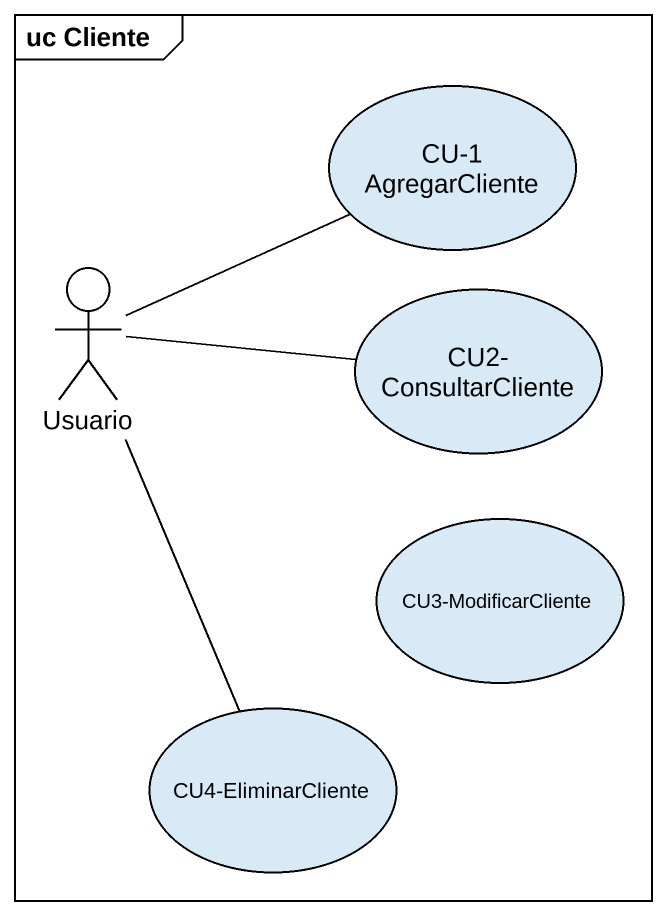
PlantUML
@startuml
mainframe uc Cliente
usecase "CU-1 AgregarCliente" as CU_1_AgregarCliente
actor Usuario
usecase "CU2- ConsultarCliente" as CU2_ConsultarCliente
usecase "CU3-ModificarCliente" as CU3_ModificarCliente
usecase "CU4-EliminarCliente" as CU4_EliminarCliente
Usuario -right- CU_1_AgregarCliente
Usuario -right- CU2_ConsultarCliente
Usuario -- CU4_EliminarCliente
@enduml
